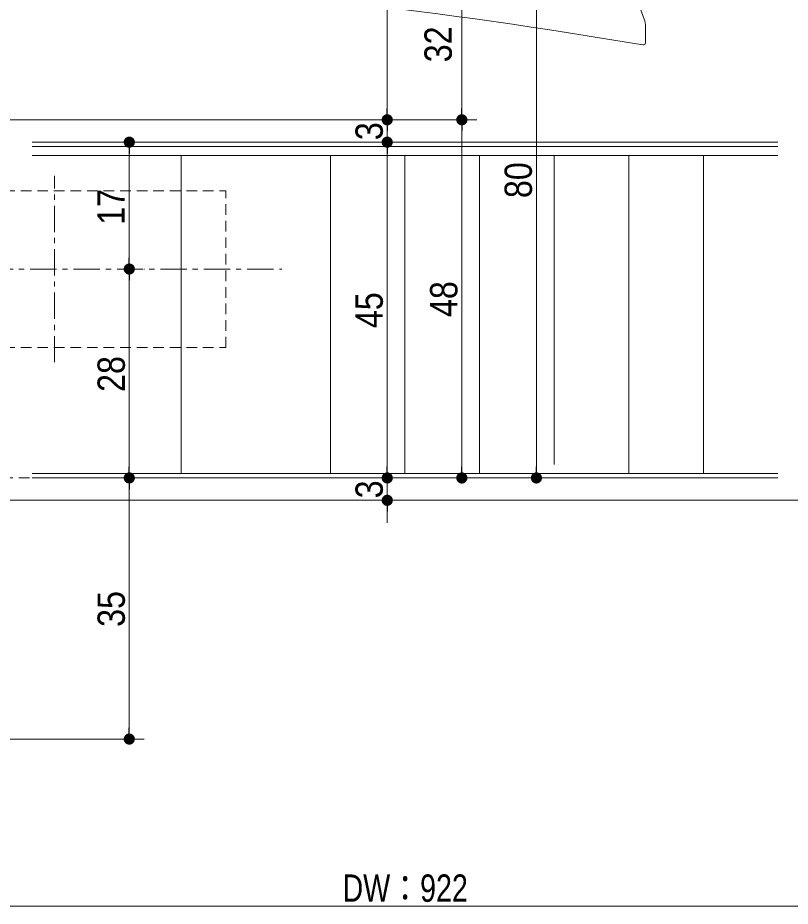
# Model space of a CAD drawing. Units: millimetres, scale not verified. Extents: x -606 to 606, y -304 to 304.
# Drawn here: x -230.7 to -127.1, y -145.5 to -26.4 of the extents above; entities that cross this region are included whole.
import ezdxf
from ezdxf.enums import TextEntityAlignment as Align

# ---------------------------------------------------------------- set-up
doc = ezdxf.new("R2010")
doc.units = ezdxf.units.MM
doc.header["$LTSCALE"] = 2
doc.header["$PDMODE"] = 32
doc.header["$PDSIZE"] = 1
doc.linetypes.add('USER1', pattern=[2.91, 1.76, -0.4, 0.35, -0.4])
doc.linetypes.add('USER3', pattern=[1.11, 0.71, -0.4])
for name, color, linetype, lineweight in [('0-0_3一般', 7, 'Continuous', 15), ('0-1_2寸法-1', 7, 'Continuous', 15), ('0-2_0', 7, 'Continuous', 25)]:
    doc.layers.add(name, color=color, linetype=linetype, lineweight=lineweight)
doc.layers.add('0-3_Defpoints', color=7, linetype='Continuous')
doc.styles.add('ＭＳ Ｐゴシック', font='')
doc.styles.get('ＭＳ Ｐゴシック').set_extended_font_data('MS PGothic')

# ---------------------------------------------------------------- blocks, each defined once
blk = doc.blocks.new('グループ-7')
at = {"layer": '0-0_3一般'}
for p, q in [((-154, -76.2), (-154, -76.7)), ((-142, -76.2), (-154, -76.2)), ((-154, -76.7), (-151.676, -79.024)), ((-142, -76.7), (-144.324, -79.024)), ((-151.549, -79.99), (-152, -80.771)), ((-152, -80.771), (-144, -80.771)), ((-152, -80.771), (-152, -95.8)), ((-151.453, -79.458), (-144.547, -79.458)), ((-151.242, -79.458), (-151.242, -95.8)), ((-144.758, -79.458), (-144.758, -95.8)), ((-144.451, -79.99), (-144, -80.771)), ((-144, -80.771), (-144, -95.8)), ((-152, -95.8), (-152, -99.442)), ((-151.242, -95.8), (-151.242, -100.2)), ((-144.758, -95.8), (-144.758, -100.2)), ((-144, -95.8), (-144, -99.442)), ((-144, -99.442), (-152, -99.442)), ((-151.242, -100.2), (-152, -99.442)), ((-144.758, -100.2), (-144, -99.442)), ((-144.758, -100.2), (-151.242, -100.2))]:
    blk.add_line(p, q, dxfattribs=at)
at = {"layer": '0-0_3一般', "linetype": 'USER1'}
blk.add_line((-148, -75.056), (-148, -102.232), dxfattribs=at)
at = {"layer": '0-0_3一般'}
blk.add_lwpolyline([(-142, -76.2), (-142, -76.7), (-154, -76.7)], dxfattribs=at)
for centre, start, end in [((-152.242, -79.59), 330, 45), ((-143.758, -79.59), 135, 210)]:
    blk.add_arc(centre, 0.8, start, end, dxfattribs=at)
blk = doc.blocks.new('グループ-8')
at = {"layer": '0-0_3一般'}
for p, q in [((-174, -76.2), (-174, -76.7)), ((-162, -76.2), (-174, -76.2)), ((-174, -76.7), (-171.676, -79.024)), ((-162, -76.7), (-164.324, -79.024)), ((-171.549, -79.99), (-172, -80.771)), ((-172, -80.771), (-164, -80.771)), ((-172, -80.771), (-172, -95.8)), ((-171.453, -79.458), (-164.547, -79.458)), ((-171.242, -79.458), (-171.242, -95.8)), ((-164.758, -79.458), (-164.758, -95.8)), ((-164.451, -79.99), (-164, -80.771)), ((-164, -80.771), (-164, -95.8)), ((-172, -95.8), (-172, -99.442)), ((-171.242, -95.8), (-171.242, -100.2)), ((-164.758, -95.8), (-164.758, -100.2)), ((-164, -95.8), (-164, -99.442)), ((-164, -99.442), (-172, -99.442)), ((-171.242, -100.2), (-172, -99.442)), ((-164.758, -100.2), (-164, -99.442)), ((-164.758, -100.2), (-171.242, -100.2))]:
    blk.add_line(p, q, dxfattribs=at)
at = {"layer": '0-0_3一般', "linetype": 'USER1'}
blk.add_line((-168, -75.056), (-168, -102.232), dxfattribs=at)
at = {"layer": '0-0_3一般'}
blk.add_lwpolyline([(-162, -76.2), (-162, -76.7), (-174, -76.7)], dxfattribs=at)
for centre, start, end in [((-172.242, -79.59), 330, 45), ((-163.758, -79.59), 135, 210)]:
    blk.add_arc(centre, 0.8, start, end, dxfattribs=at)
blk = doc.blocks.new('グループ-9')
at = {"layer": '0-0_3一般'}
for p, q in [((-129.617, -26.836), (-158.068, -46.758)), ((60.57, -43.451), (64.113, -53.183)), ((-161.574, -50.323), (-179.678, -77.112)), ((-121.479, -52.811), (-131.514, -64.771)), ((64.474, -55.235), (64.474, -59.553)), ((-136, -86.2), (-136, -58.246)), ((-136, -66.2), (-134.578, -66.2)), ((-178, -76.2), (-138, -76.2)), ((-180, -86.2), (-180, -78.2)), ((-180, -86.2), (-172, -86.2)), ((-180, -86.2), (-136, -86.2)), ((-180, -86.2), (-172, -86.2)), ((-164, -86.2), (-136, -86.2))]:
    blk.add_line(p, q, dxfattribs=at)
at = {"layer": '0-0_3一般', "linetype": 'USER1'}
for p, q in [((-150, -72.636), (-150, -43.172)), ((-167.906, -58.2), (-133.137, -58.2))]:
    blk.add_line(p, q, dxfattribs=at)
at = {"layer": '0-0_3一般'}
blk.add_circle((-150, -58.2), 8, dxfattribs=at)
for centre, radius, start, end in [((-112.409, -51.411), 30, 87.59074, 125), ((-170, -1420.2), 1400, 80.77922, 87.59074), ((53.053, -46.187), 8, 20, 80.77922), ((-98.497, -72.095), 30, 86.96391, 140), ((-170, -1420.2), 1380, 80.24703, 86.96391), ((-150, -58.2), 14, 359.81322, 146.1349), ((-153, -58.2), 6.8, 126.03251, 126.05336), ((58.474, -55.235), 6, 0, 20), ((63.874, -59.553), 0.6, 260.24703, 0), ((-134.578, -62.2), 4, 270, 320), ((-178, -78.2), 2, 89.99997, 180), ((-138, -78.2), 2, 0, 90)]:
    blk.add_arc(centre, radius, start, end, dxfattribs=at)
for name in ['グループ-8', 'グループ-7']:
    blk.add_blockref(name, (0, 0), dxfattribs=at)
blk = doc.blocks.new('_Dot')
at = {"layer": '0-2_0'}
blk.add_line((-1, 0), (-2, 0), dxfattribs=at)
for points in [[(0, 0), (-1, 0), (-0.992, 0.125)], [(0, 0), (-0.992, -0.125), (-1, 0)], [(0, 0), (-0.992, 0.125), (-0.969, 0.249)], [(0, 0), (-0.969, -0.249), (-0.992, -0.125)], [(0, 0), (-0.969, 0.249), (-0.93, 0.368)], [(0, 0), (-0.93, -0.368), (-0.969, -0.249)], [(0, 0), (-0.93, 0.368), (-0.876, 0.482)], [(0, 0), (-0.876, -0.482), (-0.93, -0.368)], [(0, 0), (-0.876, 0.482), (-0.809, 0.588)], [(0, 0), (-0.809, -0.588), (-0.876, -0.482)], [(0, 0), (-0.809, 0.588), (-0.729, 0.685)], [(0, 0), (-0.729, -0.685), (-0.809, -0.588)], [(0, 0), (-0.729, 0.685), (-0.637, 0.771)], [(0, 0), (-0.637, -0.771), (-0.729, -0.685)], [(0, 0), (-0.637, 0.771), (-0.536, 0.844)], [(0, 0), (-0.536, -0.844), (-0.637, -0.771)], [(0, 0), (-0.536, 0.844), (-0.426, 0.905)], [(0, 0), (-0.426, -0.905), (-0.536, -0.844)], [(0, 0), (-0.426, 0.905), (-0.309, 0.951)], [(0, 0), (-0.309, -0.951), (-0.426, -0.905)], [(0, 0), (-0.309, 0.951), (-0.187, 0.982)], [(0, 0), (-0.187, -0.982), (-0.309, -0.951)], [(0, 0), (-0.187, 0.982), (-0.063, 0.998)], [(0, 0), (-0.063, -0.998), (-0.187, -0.982)], [(0, 0), (-0.063, 0.998), (0.063, 0.998)], [(0, 0), (0.063, -0.998), (-0.063, -0.998)], [(0, 0), (0.063, 0.998), (0.187, 0.982)], [(0, 0), (0.187, 0.982), (0.309, 0.951)], [(0, 0), (0.309, 0.951), (0.426, 0.905)], [(0, 0), (0.426, 0.905), (0.536, 0.844)], [(0, 0), (0.536, 0.844), (0.637, 0.771)], [(0, 0), (0.637, 0.771), (0.729, 0.685)], [(0, 0), (0.729, 0.685), (0.809, 0.588)], [(0, 0), (0.809, 0.588), (0.876, 0.482)], [(0, 0), (0.876, 0.482), (0.93, 0.368)], [(0, 0), (0.93, 0.368), (0.969, 0.249)], [(0, 0), (0.969, 0.249), (0.992, 0.125)], [(0, 0), (0.992, 0.125), (1, 0)], [(0, 0), (0.187, -0.982), (0.063, -0.998)], [(0, 0), (0.309, -0.951), (0.187, -0.982)], [(0, 0), (0.426, -0.905), (0.309, -0.951)], [(0, 0), (0.536, -0.844), (0.426, -0.905)], [(0, 0), (0.637, -0.771), (0.536, -0.844)], [(0, 0), (0.729, -0.685), (0.637, -0.771)], [(0, 0), (0.809, -0.588), (0.729, -0.685)], [(0, 0), (0.876, -0.482), (0.809, -0.588)], [(0, 0), (0.93, -0.368), (0.876, -0.482)], [(0, 0), (0.969, -0.249), (0.93, -0.368)], [(0, 0), (0.992, -0.125), (0.969, -0.249)], [(0, 0), (1, 0), (0.992, -0.125)]]:
    blk.add_solid(points, dxfattribs=at)

msp = doc.modelspace()

# ---------------------------------------------------------------- linework, layer by layer
at = {"layer": '0-0_3一般'}
for p, q in [((-228.75, -43.1), (-128.75, -43.1)), ((-228.75, -43.7), (-128.75, -43.7)), ((-228.75, -44.9), (-128.75, -44.9)), ((-208.75, -87.5), (-208.75, -44.9)), ((-188.75, -87.5), (-188.75, -44.9)), ((-178.75, -87.5), (-178.75, -44.9)), ((-168.75, -87.5), (-168.75, -44.9)), ((-158.75, -86.3), (-158.75, -44.9)), ((-148.75, -87.5), (-148.75, -44.9)), ((-138.75, -87.5), (-138.75, -44.9)), ((-228.75, -87.5), (-128.75, -87.5)), ((-228.75, -88.1), (-128.75, -88.1)), ((-46.75, -91.1), (-316.75, -91.1))]:
    msp.add_line(p, q, dxfattribs=at)
at = {"layer": '0-0_3一般', "linetype": 'USER1'}
for p, q in [((-225.75, -72.6), (-225.75, -47.6)), ((-298.838, -60.1), (-195.249, -60.1))]:
    msp.add_line(p, q, dxfattribs=at)
at = {"layer": '0-0_3一般', "linetype": 'USER3'}
for p, q in [((-285.75, -49.6), (-202.75, -49.6)), ((-202.75, -70.6), (-202.75, -49.6)), ((-285.75, -70.6), (-202.75, -70.6)), ((-232.75, -88.1), (-228.75, -88.1))]:
    msp.add_line(p, q, dxfattribs=at)
at = {"layer": '0-1_2寸法-1'}
for p, q in [((-181.13, -40.1), (-181.13, -10.1)), ((-171.13, -9.601), (-171.13, -38.599)), ((-161.13, -86.599), (-161.13, -9.601)), ((-181.13, -38.599), (-181.13, -37.099)), ((-278.359, -40.1), (-179.13, -40.1)), ((-181.13, -40.1), (-181.13, -43.1)), ((-179.13, -40.1), (-179.11, -40.1)), ((-179.13, -40.1), (-169.13, -40.1)), ((-179.13, -40.1), (-169.13, -40.1)), ((-181.13, -41.601), (-181.13, -43.101)), ((-171.13, -86.599), (-171.13, -41.601)), ((-213.71, -43.1), (-213.69, -43.1)), ((-179.13, -43.1), (-179.11, -43.1)), ((-179.13, -43.1), (-179.11, -43.1)), ((-215.71, -44.601), (-215.71, -58.599)), ((-181.13, -44.601), (-181.13, -46.101)), ((-181.13, -86.599), (-181.13, -44.601)), ((-213.71, -60.1), (-213.69, -60.1)), ((-213.71, -60.1), (-213.69, -60.1)), ((-215.71, -86.599), (-215.71, -61.601)), ((-181.13, -86.599), (-181.13, -85.099)), ((-213.71, -88.1), (-213.69, -88.1)), ((-213.71, -88.1), (-213.69, -88.1)), ((-181.13, -88.1), (-181.13, -91.1)), ((-179.13, -88.1), (-179.11, -88.1)), ((-179.13, -88.1), (-179.11, -88.1)), ((-169.13, -88.1), (-169.11, -88.1)), ((-159.13, -88.1), (-159.11, -88.1)), ((-215.71, -89.601), (-215.71, -121.599)), ((-179.13, -91.1), (-179.11, -91.1)), ((-181.13, -92.601), (-181.13, -94.101)), ((-314.75, -123.1), (-213.71, -123.1)), ((-69.251, -145.5), (-288.249, -145.5))]:
    msp.add_line(p, q, dxfattribs=at)
at = {"layer": '0-3_Defpoints'}
for p in [(-181.13, -40.1), (-181.13, -40.1), (-171.13, -40.1), (-215.71, -43.1), (-181.13, -43.1), (-181.13, -43.1), (-215.71, -60.1), (-215.71, -60.1), (-215.71, -88.1), (-181.13, -88.1), (-171.13, -88.1), (-161.13, -88.1), (-181.13, -91.1), (-181.13, -91.1), (-215.71, -123.1)]:
    msp.add_point(p, dxfattribs=at)

# ---------------------------------------------------------------- block references
at = {"layer": '0-0_3一般', "xscale": 0.5, "yscale": 0.5}
msp.add_blockref('グループ-9', (-178.75, 0), dxfattribs=at)
at = {"layer": '0-1_2寸法-1', "xscale": 0.7503418, "yscale": 0.7503418}
for p, rotation in [((-181.13, -40.1), 270), ((-171.13, -40.1), 270), ((-181.13, -40.1), 90), ((-171.13, -40.1), 90), ((-215.71, -43.1), 90), ((-181.13, -43.1), 90), ((-181.13, -43.1), 90), ((-215.71, -60.1), 270), ((-215.71, -60.1), 90), ((-215.71, -88.1), 270), ((-181.13, -88.1), 270), ((-181.13, -88.1), 270), ((-171.13, -88.1), 270), ((-161.13, -88.1), 270), ((-215.71, -88.1), 90), ((-181.13, -91.1), 90), ((-215.71, -123.1), 270)]:
    msp.add_blockref('_Dot', p, dxfattribs=dict(at, rotation=rotation))

# ---------------------------------------------------------------- texts
at = {"layer": '0-1_2寸法-1', "style": 'ＭＳ Ｐゴシック', "width": 0.9}
for s, p in [('32', (-171.378, -32.39)), ('3', (-180.624, -42.83)), ('80', (-160.634, -50.588)), ('17', (-215.214, -54.164)), ('48', (-170.624, -66.53)), ('45', (-180.624, -68.02)), ('28', (-215.205, -76.569)), ('3', (-180.624, -90.83)), ('35', (-215.205, -108.059))]:
    msp.add_text(s, height=3.666, rotation=90, dxfattribs=at).set_placement(p, align=Align.BOTTOM_LEFT)
at = {"layer": '0-1_2寸法-1', "style": 'ＭＳ Ｐゴシック', "width": 0.8}
msp.add_text('DW：922', height=3.669, dxfattribs=at).set_placement((-187.127, -146.006), align=Align.BOTTOM_LEFT)

doc.saveas('drawing.dxf')
